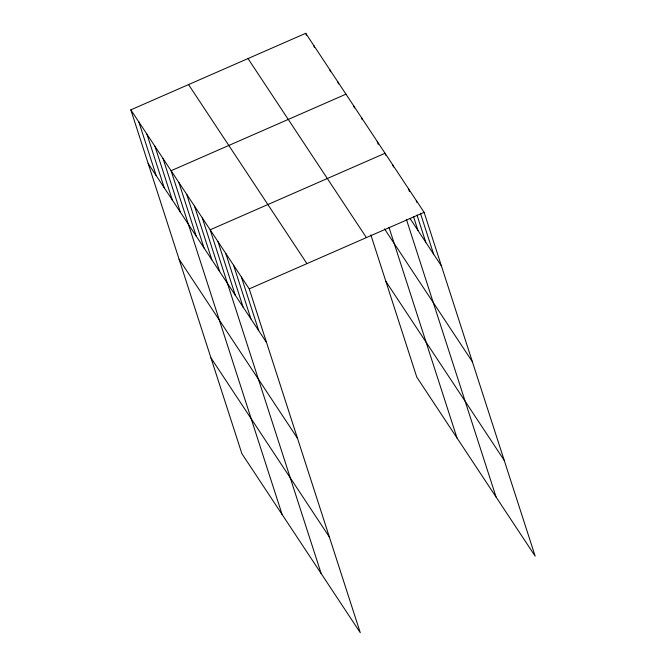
<?xml version="1.0" encoding="UTF-8"?>
<svg xmlns="http://www.w3.org/2000/svg" width="666" height="666" viewBox="0 0 666 666"><rect width="100%" height="100%" fill="white"/><g stroke="black" fill="none" stroke-linecap="round" stroke-linejoin="round"><path stroke-width="1" d="M130.836 109.848L249.226 288.886L360.273 632.7L241.883 453.654L130.836 109.848L305.727 33.3L424.117 212.346L535.164 556.152L416.774 377.114L370.87 234.973M345.979 94.172L171.087 170.721L282.134 514.535M249.226 288.886L424.117 212.346M410.181 218.689L441.433 265.959M384.565 228.946L472.369 361.721M248.01 58.558L366.4 237.604M385.847 281.352L504.237 460.389M188.553 84.582L306.934 263.628M148.152 163.461L266.542 342.507M179.087 259.224L297.469 438.27M210.956 357.892L329.337 536.938M416.3 200.524L416.933 202.472M420.396 213.195L433.616 254.146M408.491 188.711L409.432 191.633M416.991 215.026L425.807 242.324M413.586 216.858L417.99 230.511M392.865 165.076L393.489 167.024M385.681 155.211L385.048 153.255L210.156 229.803L321.203 573.617M406.385 219.322L496.095 497.069M377.231 141.442L378.18 144.364M361.605 117.807L362.237 119.755M353.796 105.994L354.42 107.942M388.969 227.273L457.026 437.987M337.928 82.001L338.561 83.949M329.878 69.822L330.511 71.778M313.778 45.471L314.41 47.428M305.727 33.3L306.36 35.248M241.408 277.073L258.724 330.686M233.6 265.251L250.915 318.872M225.782 253.438L243.098 307.051M217.965 241.616L235.289 295.238M202.339 217.99L219.655 271.603M194.53 206.169L211.846 259.79M186.713 194.355L204.029 247.968M178.904 182.534L196.22 236.155M163.037 158.541L180.353 212.163M154.987 146.37L172.303 199.983M146.936 134.199L164.252 187.812M138.886 122.02L156.202 175.641"/></g></svg>
